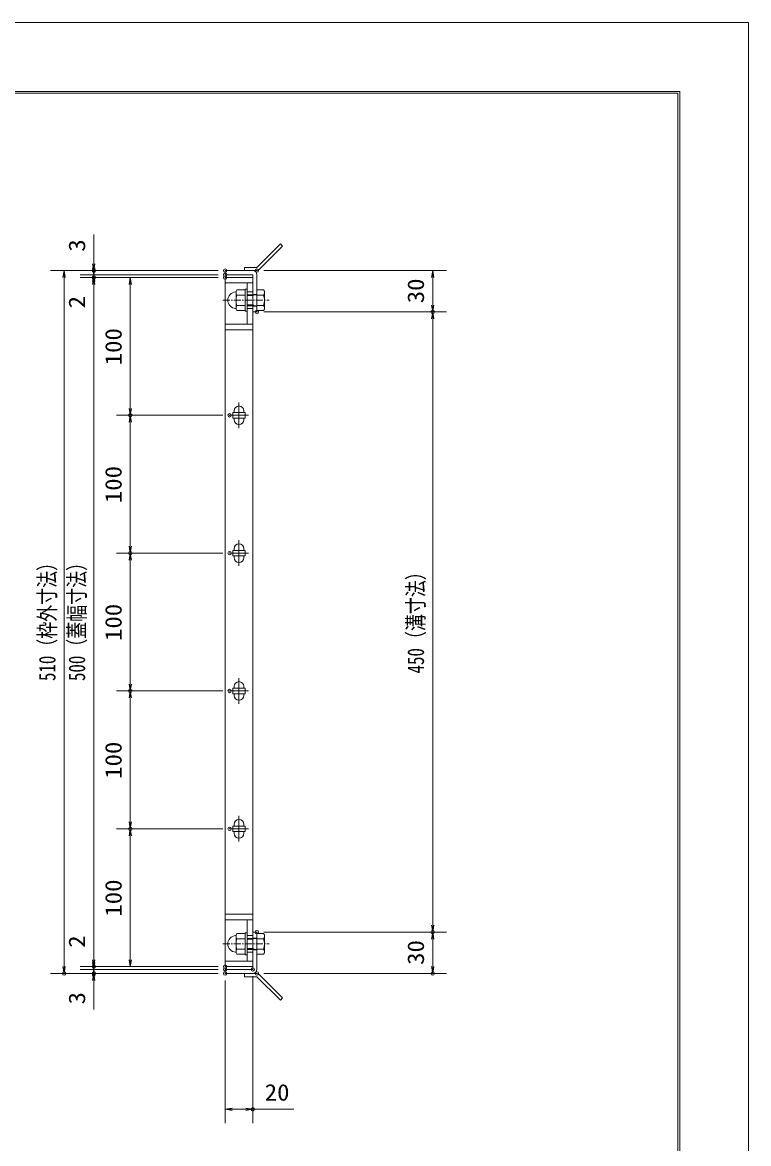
# Model space of a CAD drawing. Units: millimetres, scale not verified. Extents: x -1050 to 1050, y -742 to 742.
# Drawn here: x 523 to 1050, y -71 to 742 of the extents above; entities that cross this region are included whole.
import ezdxf
from ezdxf.enums import TextEntityAlignment as Align

# ---------------------------------------------------------------- set-up
doc = ezdxf.new("R2010")
doc.units = ezdxf.units.MM
doc.header["$LTSCALE"] = 5
doc.header["$PDMODE"] = 32
doc.header["$PDSIZE"] = 2.5
doc.linetypes.add('CHAIN1', pattern=[8, 5, -1, 1, -1])
for name, color, linetype, lineweight in [('0-0_7-図\u3000枠', 4, 'Continuous', 9), ('0-1_寸法注釈', 2, 'Continuous', 9), ('0-2_蓋', 5, 'Continuous', 9), ('0-3_0', 2, 'Continuous', 9), ('0-4_DEFPOINTS', 134, 'Continuous', 9), ('0-7_中心線', 6, 'CHAIN1', 9), ('0-8_枠', 7, 'Continuous', 9), ('0-A_アンカー', 7, 'Continuous', 9), ('0-B_締付部品', 7, 'Continuous', 9)]:
    doc.layers.add(name, color=color, linetype=linetype, lineweight=lineweight)
doc.styles.add('ＭＳ ゴシック', font='')
doc.styles.get('ＭＳ ゴシック').set_extended_font_data('MS Gothic')

# ---------------------------------------------------------------- blocks, each defined once
blk = doc.blocks.new('_OPEN')
at = {"layer": '0-3_0'}
blk.add_line((0, 0), (-5, 0), dxfattribs=at)
blk.add_lwpolyline([(-5, 0.833), (0, 0), (-5, -0.833)], dxfattribs=at)
blk = doc.blocks.new('A$C4F066A7F')
at = {"layer": '0-A_アンカー'}
for p, q in [((0, 96.52), (45.24, 96.52)), ((0, 85.02), (0, 96.52)), ((0, 85.02), (45.24, 85.02)), ((130.26, 0), (45.24, 85.02)), ((138.39, 8.13), (53.37, 93.15)), ((138.39, 8.13), (130.26, 0))]:
    blk.add_line(p, q, dxfattribs=at)
blk.add_arc((45.24, 85.02), 11.5, 45, 90, dxfattribs=at)
blk = doc.blocks.new('A$C6EB770D1')
at = {"layer": '0-A_アンカー'}
for p, q in [((130.257, 96.52), (45.237, 11.5)), ((138.388, 88.388), (53.368, 3.368)), ((138.388, 88.388), (130.257, 96.52)), ((0, 11.5), (45.237, 11.5)), ((0, 11.5), (0, 0)), ((0, 0), (45.237, 0))]:
    blk.add_line(p, q, dxfattribs=at)
blk.add_arc((45.237, 11.5), 11.5, 270, 315, dxfattribs=at)
blk = doc.blocks.new('A$C137235B9')
at = {"layer": '0-8_枠'}
for p, q in [((108.467, 61.25), (123.467, 61.25)), ((108.467, 18.75), (123.467, 18.75))]:
    blk.add_line(p, q, dxfattribs=at)
at = {"layer": '0-B_締付部品'}
for p, q in [((50.87, 77.528), (47.967, 72.5)), ((47.967, 72.5), (47.967, 7.5)), ((50.87, 77.528), (80.467, 77.528)), ((50.87, 58.764), (80.467, 58.764)), ((80.467, 80), (80.467, 0)), ((88.467, 80), (80.467, 80)), ((88.467, 80), (88.467, 0)), ((88.467, 60), (123.467, 60)), ((108.467, 56.615), (88.467, 56.615)), ((114.33, 60), (108.467, 56.615)), ((108.467, 20), (108.467, 60)), ((123.467, 2.472), (123.467, 77.528)), ((148.064, 77.528), (123.467, 77.528)), ((148.064, 58.764), (123.467, 58.764)), ((148.064, 77.528), (150.967, 72.5)), ((150.967, 7.5), (150.967, 72.5)), ((50.87, 2.472), (47.967, 7.5)), ((50.87, 21.236), (80.467, 21.236)), ((50.87, 2.472), (80.467, 2.472)), ((88.467, 0), (80.467, 0)), ((108.467, 23.385), (88.467, 23.385)), ((88.467, 20), (123.467, 20)), ((114.33, 20), (108.467, 23.385)), ((148.064, 21.236), (123.467, 21.236)), ((148.064, 2.472), (123.467, 2.472)), ((148.064, 2.472), (150.967, 7.5))]:
    blk.add_line(p, q, dxfattribs=at)
at = {"layer": '0-B_締付部品', "color": 6, "linetype": 'CHAIN1'}
blk.add_line((0, 40), (167.946, 40), dxfattribs=at)
at = {"layer": '0-B_締付部品'}
for centre, radius, start, end in [((47.967, 40), 30, 92.7294, 267.2706), ((46.467, 71.464), 1.5, 272.7294, 0), ((64.58, 68.146), 16.613, 180, 214.38425), ((110.064, 40), 62.097, 162.41205, 197.58795), ((134.354, 68.146), 16.613, 325.61575, 0), ((88.87, 40), 62.097, 342.41205, 17.58795), ((46.467, 8.536), 1.5, 0, 87.2706), ((64.58, 11.854), 16.613, 145.61575, 180), ((134.354, 11.854), 16.613, 0, 34.38425)]:
    blk.add_arc(centre, radius, start, end, dxfattribs=at)

msp = doc.modelspace()

# ---------------------------------------------------------------- linework, layer by layer
at = {"layer": '0-0_7-図\u3000枠'}
for p in [(-973.75, 691.25), (998.75, -691.25)]:
    msp.add_line(p, (998.75, 691.25), dxfattribs=at)
msp.add_lwpolyline([(-975, 692.5), (1000, 692.5), (1000, -692.5)], dxfattribs=at)
at = {"layer": '0-1_寸法注釈'}
for p, q in [((574.681, 567.475), (574.681, 588.588)), ((574.681, 564.475), (574.681, 569.475)), ((665.063, 562.475), (543.149, 562.475)), ((665.063, 562.475), (564.681, 562.475)), ((574.681, 559.475), (574.681, 562.475)), ((698.11, 562.475), (830.677, 562.475)), ((553.149, 557.475), (553.149, 57.475)), ((665.063, 559.475), (564.681, 559.475)), ((665.063, 559.475), (564.681, 559.475)), ((665.063, 557.475), (564.681, 557.475)), ((665.063, 557.475), (564.681, 557.475)), ((574.681, 559.475), (574.681, 557.475)), ((574.681, 554.475), (574.681, 549.475)), ((665.063, 557.475), (591.181, 557.475)), ((820.677, 557.475), (820.677, 537.475)), ((574.681, 552.475), (574.681, 531.362)), ((574.681, 552.475), (574.681, 62.475)), ((601.181, 552.475), (601.181, 462.475)), ((698.11, 532.475), (830.677, 532.475)), ((698.11, 532.475), (830.677, 532.475)), ((820.677, 527.475), (820.677, 87.475)), ((668.253, 457.475), (591.181, 457.475)), ((668.253, 457.475), (591.181, 457.475)), ((601.181, 452.475), (601.181, 362.475)), ((668.253, 357.475), (591.181, 357.475)), ((668.253, 357.475), (591.181, 357.475)), ((601.181, 262.475), (601.181, 352.475)), ((668.253, 257.475), (591.181, 257.475)), ((668.253, 257.475), (591.181, 257.475)), ((601.181, 162.475), (601.181, 252.475)), ((668.253, 157.475), (591.181, 157.475)), ((668.253, 157.475), (591.181, 157.475)), ((601.181, 62.475), (601.181, 152.475)), ((574.681, 62.475), (574.681, 83.588)), ((698.063, 82.475), (830.677, 82.475)), ((698.063, 82.475), (830.677, 82.475)), ((820.677, 77.475), (820.677, 57.475)), ((574.681, 60.475), (574.681, 65.475)), ((665.063, 57.475), (564.681, 57.475)), ((665.063, 57.475), (564.681, 57.475)), ((574.681, 55.475), (574.681, 57.475)), ((665.063, 57.475), (591.181, 57.475)), ((665.063, 52.475), (543.149, 52.475)), ((665.063, 55.475), (564.681, 55.475)), ((665.063, 55.475), (564.681, 55.475)), ((665.063, 52.475), (564.681, 52.475)), ((574.681, 55.475), (574.681, 52.475)), ((574.681, 50.475), (574.681, 45.475)), ((690.063, 50.475), (690.063, -56.047)), ((698.11, 52.475), (830.677, 52.475)), ((574.681, 47.475), (574.681, 26.362)), ((670.063, 47.475), (670.063, -56.047)), ((675.063, -46.047), (685.063, -46.047)), ((690.063, -46.047), (719.909, -46.047))]:
    msp.add_line(p, q, dxfattribs=at)
at = {"layer": '0-2_蓋'}
for p, q in [((670.063, 557.475), (670.063, 57.475)), ((670.063, 557.475), (690.063, 557.475)), ((690.063, 553.475), (670.063, 553.475)), ((686.063, 553.475), (686.063, 546.978)), ((690.063, 557.475), (690.063, 546.978)), ((690.063, 546.978), (686.063, 546.978)), ((686.063, 534.978), (686.063, 523.475)), ((686.063, 534.978), (690.063, 534.978)), ((690.063, 534.978), (690.063, 79.972)), ((670.063, 523.475), (690.063, 523.475)), ((670.063, 519.475), (690.063, 519.475)), ((675.563, 459.475), (675.563, 455.475)), ((684.563, 459.475), (675.563, 459.475)), ((676.563, 460.725), (676.563, 459.475)), ((683.563, 460.725), (683.563, 459.475)), ((684.563, 459.475), (684.563, 455.475)), ((684.563, 455.475), (675.563, 455.475)), ((676.563, 455.475), (676.563, 454.225)), ((683.563, 455.475), (683.563, 454.225)), ((684.563, 359.475), (675.563, 359.475)), ((675.563, 359.475), (675.563, 355.475)), ((676.563, 360.725), (676.563, 359.475)), ((683.563, 360.725), (683.563, 359.475)), ((684.563, 359.475), (684.563, 355.475)), ((684.563, 355.475), (675.563, 355.475)), ((676.563, 355.475), (676.563, 354.225)), ((683.563, 355.475), (683.563, 354.225)), ((676.563, 260.725), (676.563, 259.475)), ((683.563, 260.725), (683.563, 259.475)), ((675.563, 259.475), (675.563, 255.475)), ((684.563, 259.475), (675.563, 259.475)), ((684.563, 255.475), (675.563, 255.475)), ((676.563, 255.475), (676.563, 254.225)), ((683.563, 255.475), (683.563, 254.225)), ((684.563, 259.475), (684.563, 255.475)), ((684.563, 155.475), (675.563, 155.475)), ((676.563, 160.725), (676.563, 159.475)), ((676.563, 155.475), (676.563, 154.225)), ((683.563, 160.725), (683.563, 159.475)), ((683.563, 155.475), (683.563, 154.225)), ((684.563, 159.475), (684.563, 155.475)), ((670.063, 95.475), (690.063, 95.475)), ((670.063, 91.475), (690.063, 91.475)), ((686.063, 79.972), (686.063, 91.475)), ((686.063, 79.972), (690.063, 79.972)), ((686.063, 61.475), (686.063, 67.972)), ((690.063, 61.475), (670.063, 61.475)), ((670.063, 57.475), (690.063, 57.475))]:
    msp.add_line(p, q, dxfattribs=at)
for points in [[(684.563, 159.475), (675.563, 159.475), (675.563, 155.475)], [(690.063, 57.475), (690.063, 67.972), (686.063, 67.972)]]:
    msp.add_lwpolyline(points, dxfattribs=at)
for centre, start, end in [((680.063, 460.725), 0, 180), ((680.063, 454.225), 180, 0), ((680.063, 360.725), 0, 180), ((680.063, 354.225), 180, 0), ((680.063, 260.725), 0, 180), ((680.063, 254.225), 180, 0), ((680.063, 160.725), 0, 180), ((680.063, 154.225), 180, 0)]:
    msp.add_arc(centre, 3.5, start, end, dxfattribs=at)
at = {"layer": '0-2_蓋', "color": 7}
for p in [(670.063, 557.475), (670.063, 57.475)]:
    msp.add_point(p, dxfattribs=at)
at = {"layer": '0-4_DEFPOINTS'}
msp.add_lwpolyline([(-1050, -742.5), (-1050, 742.5), (1050, 742.5), (1050, -742.5)], close=True, dxfattribs=at)
for p in [(574.681, 562.475), (670.063, 562.475), (693.11, 562.475), (574.681, 557.475), (670.063, 559.475), (670.063, 557.475), (670.063, 557.475), (693.11, 532.475), (820.677, 532.475), (601.181, 457.475), (673.253, 457.475), (601.181, 357.475), (601.181, 357.475), (673.253, 357.475), (673.253, 357.475), (601.181, 257.475), (673.253, 257.475), (673.253, 257.475), (601.181, 157.475), (673.253, 157.475), (693.063, 82.475), (820.677, 82.475), (574.681, 57.475), (574.681, 57.475), (670.063, 57.475), (670.063, 57.475), (553.149, 52.475), (574.681, 52.475), (670.063, 55.475), (670.063, 55.475), (670.063, 52.475), (670.063, 52.475), (690.063, 55.475), (693.11, 52.475), (820.677, 52.475), (690.063, -46.047)]:
    msp.add_point(p, dxfattribs=at)
at = {"layer": '0-7_中心線'}
for p, q in [((680.063, 466.775), (680.063, 448.175)), ((686.872, 457.475), (673.253, 457.475)), ((680.063, 366.775), (680.063, 348.175)), ((686.872, 357.475), (673.253, 357.475)), ((680.063, 266.775), (680.063, 248.175)), ((686.872, 257.475), (673.253, 257.475)), ((680.063, 166.775), (680.063, 148.175)), ((686.872, 157.475), (673.253, 157.475))]:
    msp.add_line(p, q, dxfattribs=at)
at = {"layer": '0-8_枠'}
for p, q in [((670.063, 562.475), (690.063, 562.475)), ((670.063, 559.475), (670.063, 562.475)), ((690.063, 559.475), (670.063, 559.475)), ((690.063, 532.475), (690.063, 559.475)), ((693.063, 532.475), (693.063, 559.475)), ((690.063, 532.475), (693.063, 532.475)), ((690.063, 82.475), (690.063, 55.475)), ((690.063, 82.475), (693.063, 82.475)), ((693.063, 82.475), (693.063, 55.475)), ((690.063, 55.475), (670.063, 55.475)), ((670.063, 55.475), (670.063, 52.475)), ((670.063, 52.475), (690.063, 52.475))]:
    msp.add_line(p, q, dxfattribs=at)
for centre, start, end in [((690.063, 559.475), 0, 90), ((690.063, 55.475), 270, 0)]:
    msp.add_arc(centre, 3, start, end, dxfattribs=at)

# ---------------------------------------------------------------- block references
at = {"layer": '0-1_寸法注釈'}
for p, rotation in [((553.149, 562.475), 90), ((574.681, 562.475), 270), ((574.681, 559.475), 270), ((820.677, 562.475), 90), ((574.681, 559.475), 90), ((574.681, 557.475), 90), ((574.681, 557.475), 90), ((601.181, 557.475), 90), ((820.677, 532.475), 270), ((820.677, 532.475), 90), ((601.181, 457.475), 270), ((601.181, 457.475), 90), ((601.181, 357.475), 270), ((601.181, 357.475), 90), ((601.181, 257.475), 270), ((601.181, 257.475), 90), ((601.181, 157.475), 270), ((601.181, 157.475), 90), ((820.677, 82.475), 270), ((820.677, 82.475), 90), ((553.149, 52.475), 270), ((574.681, 57.475), 270), ((574.681, 57.475), 270), ((574.681, 55.475), 270), ((601.181, 57.475), 270), ((820.677, 52.475), 270), ((574.681, 55.475), 90), ((574.681, 52.475), 90), ((670.063, -46.047), 180)]:
    msp.add_blockref('_OPEN', p, dxfattribs=dict(at, rotation=rotation))
msp.add_blockref('_OPEN', (690.063, -46.047), dxfattribs=at)
at = {"layer": '0-A_アンカー', "xscale": 0.2, "yscale": 0.2}
for name, p in [('A$C6EB770D1', (684.063, 562.475)), ('A$C4F066A7F', (684.063, 33.171))]:
    msp.add_blockref(name, p, dxfattribs=at)
at = {"layer": '0-B_締付部品', "xscale": 0.2, "yscale": 0.2}
for p in [(668.369, 532.975), (668.369, 65.975)]:
    msp.add_blockref('A$C137235B9', p, dxfattribs=at)

# ---------------------------------------------------------------- texts
at = {"layer": '0-1_寸法注釈', "color": 7, "style": 'ＭＳ ゴシック'}
for s, height, width, p in [('3', 12.02, 1.1, (571.994, 576.165)), ('30', 12.02, 1.1, (817.99, 538.742)), ('2', 12.02, 1.1, (571.994, 535.052)), ('100', 12.02, 1.1, (598.494, 493.72)), ('100', 12.02, 1.1, (598.494, 393.72)), ('510（枠外寸法）', 12.02, 0.75, (550.462, 264.682)), ('500（蓋幅寸法）', 12.02, 0.75, (571.994, 264.682)), ('450（溝寸法）', 12.03, 0.75, (817.99, 270.184)), ('100', 12.02, 1.1, (598.494, 293.72)), ('100', 12.02, 1.1, (598.494, 193.72)), ('100', 12.02, 1.1, (598.494, 93.72)), ('2', 12.02, 1.1, (571.994, 71.165)), ('30', 12.02, 1.1, (817.99, 58.742)), ('3', 12.02, 1.1, (571.994, 30.052))]:
    msp.add_text(s, height=height, rotation=90, dxfattribs=dict(at, width=width)).set_placement(p, align=Align.BOTTOM_LEFT)
at = {"layer": '0-1_寸法注釈', "color": 7, "style": 'ＭＳ ゴシック', "width": 1.1}
msp.add_text('20', height=12.02, dxfattribs=at).set_placement((698.753, -43.36), align=Align.BOTTOM_LEFT)

doc.saveas('drawing.dxf')
